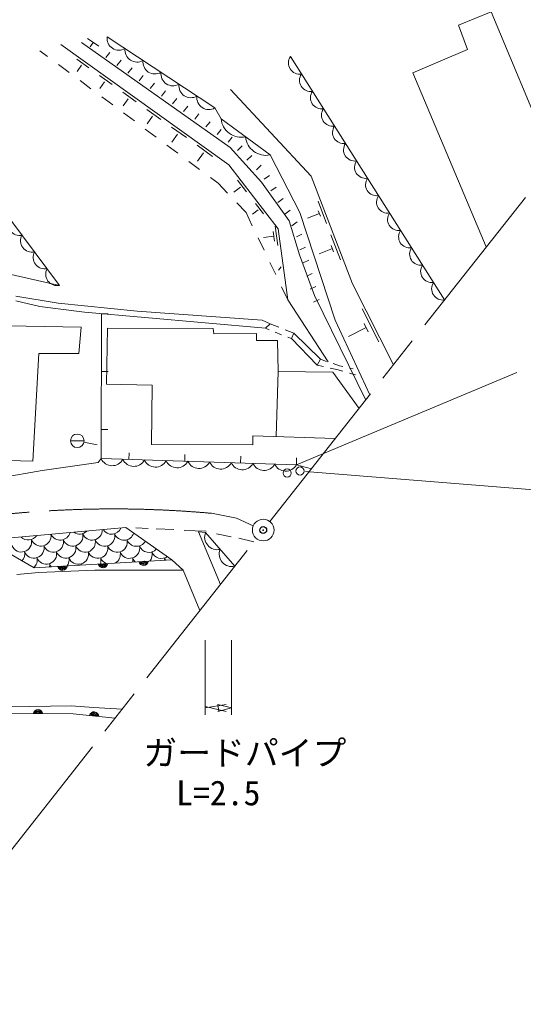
# Model space of a CAD drawing. Units: millimetres, scale not verified. Extents: x 40000 to 680000, y 20000 to 380000.
# Drawn here: x 521320 to 558530, y 267041 to 340226 of the extents above; entities that cross this region are included whole.
import ezdxf
from ezdxf.enums import TextEntityAlignment as Align

# ---------------------------------------------------------------- set-up
doc = ezdxf.new("R2010")
doc.units = ezdxf.units.MM
doc.header["$LTSCALE"] = 1000
doc.header["$PDMODE"] = 32
doc.header["$PDSIZE"] = 500
doc.linetypes.add('CHAIN', pattern=[18.5, 12, -1.5, 3.5, -1.5])
for name, color, linetype, lineweight in [('M-BGD', 7, 'Continuous', 13), ('M-BMK', 2, 'CHAIN', 13), ('M-BMK-SRVR', 3, 'Continuous', 13), ('M-STR-HTXT', 7, 'Continuous', 13), ('M-STR-STRC', 7, 'Continuous', 13), ('M-STR-STRD', 7, 'Continuous', 13)]:
    doc.layers.add(name, color=color, linetype=linetype, lineweight=lineweight)
doc.layers.add('M-OTRS', color=6, linetype='Continuous')
doc.styles.add('ＭＳ ゴシック', font='')
doc.styles.get('ＭＳ ゴシック').set_extended_font_data('MS Gothic')

msp = doc.modelspace()

# ---------------------------------------------------------------- linework, layer by layer
at = {"layer": 'M-BGD'}
for p, q in [((526336, 338840), (527159, 338271)), ((526747, 338555), (526520, 338226)), ((523373, 337525), (522808, 337945)), ((527981, 337816), (527672, 337430)), ((541325, 337506), (552719, 319532)), ((512207, 336681), (524265, 320604)), ((524977, 336331), (524175, 336928)), ((525532, 337312), (526422, 336676)), ((525892, 336876), (525553, 336401)), ((528804, 337247), (528494, 336862)), ((529626, 336679), (529317, 336293)), ((527211, 336112), (528150, 335441)), ((530449, 336110), (530139, 335724)), ((526582, 335137), (525780, 335734)), ((527591, 335652), (527233, 335151)), ((531272, 335541), (530962, 335156)), ((528187, 333943), (527384, 334540)), ((528938, 334878), (529928, 334171)), ((532094, 334973), (531784, 334587)), ((529339, 334392), (528962, 333865)), ((532917, 334404), (532607, 334018)), ((533739, 333835), (533430, 333450)), ((529791, 332749), (528989, 333346)), ((530715, 333608), (531756, 332864)), ((531137, 333097), (530740, 332542)), ((534562, 333267), (534252, 332881)), ((532543, 332302), (533637, 331520)), ((535384, 332698), (535075, 332312)), ((531396, 331556), (530593, 332152)), ((532986, 331765), (532569, 331181)), ((536207, 332129), (535897, 331744)), ((537030, 331561), (536720, 331175)), ((533000, 330362), (532198, 330959)), ((534423, 330958), (535572, 330137)), ((537764, 330916), (537409, 330564)), ((534888, 330394), (534450, 329781)), ((538466, 330204), (538110, 329852)), ((534605, 329168), (533803, 329765)), ((539167, 329491), (538812, 329139)), ((539769, 328730), (539374, 328440)), ((535972, 328151), (535407, 328571)), ((536662, 327425), (535972, 328151)), ((537400, 328387), (538082, 327502)), ((540280, 327871), (539885, 327581)), ((537622, 327853), (537150, 327490)), ((538043, 325975), (537352, 326701)), ((538739, 326648), (539327, 325885)), ((540791, 327012), (540396, 326721)), ((543364, 326818), (543998, 325172)), ((538507, 325005), (538043, 325975)), ((538931, 326188), (538524, 325875)), ((541303, 326152), (540908, 325862)), ((543461, 325911), (542584, 325573)), ((543382, 326116), (543541, 325705)), ((540202, 324974), (540393, 323547)), ((541814, 325293), (541419, 325003)), ((540107, 324235), (539346, 324133)), ((540060, 324592), (540155, 323878)), ((542175, 324392), (541763, 324194)), ((544318, 324340), (545029, 322492)), ((539371, 323201), (538939, 324103)), ((544338, 323552), (544516, 323090)), ((542429, 323425), (542017, 323227)), ((544427, 323321), (543441, 322942)), ((540235, 321397), (539803, 322299)), ((542684, 322458), (542271, 322260)), ((540637, 321967), (540454, 321718)), ((542938, 321491), (542526, 321292)), ((541132, 319525), (540667, 320495)), ((543192, 320524), (542780, 320325)), ((544115, 314942), (541132, 319525)), ((543446, 319556), (543034, 319358)), ((527354, 318511), (527854, 318510)), ((546639, 318860), (547866, 316422)), ((539480, 317430), (539819, 317768)), ((539819, 317768), (540471, 317510)), ((546774, 317782), (547080, 317172)), ((539741, 317325), (539480, 317430)), ((540670, 316954), (540205, 317140)), ((540936, 317326), (541588, 317068)), ((546927, 317477), (545626, 316823)), ((541395, 316664), (541134, 316768)), ((543775, 314605), (543290, 314716)), ((543536, 315137), (544001, 314980)), ((544475, 314820), (544940, 314663)), ((527344, 314227), (527844, 314226)), ((540430, 314246), (540281, 309423)), ((544747, 314382), (544263, 314493)), ((545200, 314256), (544747, 314382)), ((544940, 314663), (545205, 314604)), ((546134, 313996), (545681, 314122)), ((545693, 314494), (545958, 314435)), ((527333, 309944), (527833, 309942)), ((525068, 309118), (526068, 309118)), ((526058, 309016), (527037, 308812)), ((529390, 307737), (529406, 308237)), ((533515, 307607), (533530, 308107)), ((537639, 307478), (537655, 307978)), ((541763, 307349), (541779, 307848)), ((534517, 302379), (536145, 298499))]:
    msp.add_line(p, q, dxfattribs=at)
for points in [[(555799, 323440), (550381, 336312), (554418, 338032), (553751, 339823), (556173, 340805), (560420, 330626), (562073, 331403)], [(527775, 338980), (535743, 333715), (536200, 332907), (539815, 330240)], [(524353, 338401), (536779, 329520), (540430, 324781), (541132, 319525)], [(546886, 312129), (543115, 319849), (541992, 322868), (541219, 325360), (539183, 328239), (536867, 330801), (525880, 338559)], [(536902, 335084), (542869, 328660), (545923, 320727), (548939, 314735)], [(547194, 312520), (544624, 318024), (542027, 325992), (539815, 330240)], [(524265, 320604), (510224, 323763), (500887, 324448)], [(521023, 319800), (524155, 319292), (529997, 318700), (539226, 318022), (539819, 317768)], [(521023, 319462), (522801, 319038), (526103, 318615), (539480, 317430)], [(541763, 307349), (527328, 307802), (527354, 318511)], [(544636, 309275), (538552, 309481), (538534, 308814), (531057, 308849), (531110, 313220), (527740, 313307), (527793, 317441)], [(527793, 317441), (535621, 317423), (535673, 317019), (538815, 317037), (538815, 316528), (540359, 316528), (540430, 314246), (544466, 314194), (546401, 311515)], [(442901, 288139), (444907, 288220), (449479, 288728), (453967, 289405), (462857, 291098), (466836, 292030), (483854, 296856), (496639, 300581), (500195, 301766), (505359, 303206), (510882, 304426), (516789, 305830), (522970, 306931), (527119, 307524)], [(527119, 307524), (527328, 307802), (541763, 307349), (542871, 307035)], [(468360, 287458), (472255, 288728), (476827, 290082), (477758, 290336), (497824, 296517), (504682, 298549), (507476, 299311), (520684, 301936), (528038, 302608), (529164, 302698)], [(529164, 302698), (532568, 300331), (533384, 299565), (534635, 296582)], [(534517, 302379), (535050, 302344), (537206, 299845)], [(481858, 289961), (498016, 295182), (504869, 297028), (507888, 297667), (515985, 299230), (516162, 300508), (520033, 301076), (522377, 299727), (532568, 300331)], [(521107, 299226), (522716, 299396), (526865, 299565), (533384, 299565)], [(528883, 289284), (526780, 289411), (525111, 289535), (514369, 289358), (504070, 287653), (493737, 284883), (493737, 284297)], [(528365, 288626), (525271, 288949), (517068, 288967), (511368, 288434), (503911, 287103), (493737, 284297), (493754, 282593)]]:
    msp.add_lwpolyline(points, dxfattribs=at)
for points in [[(516366, 317684), (525849, 317514), (525679, 315567), (522716, 315567), (522293, 307608), (515858, 307778)], [(541588, 317068), (543536, 315137), (543290, 314716), (541395, 316664)]]:
    msp.add_lwpolyline(points, close=True, dxfattribs=at)
msp.add_circle((525568, 309118), 500, dxfattribs=at)
for centre, radius, start, end in [((528651, 338861), 883, 172.26725, 300.81986), ((529979, 337984), 883, 172.26725, 300.81986), ((542008, 337039), 828, 145.69321, 279.04993), ((531307, 337106), 883, 172.26725, 300.81986), ((532635, 336229), 883, 172.26725, 300.81986), ((542822, 335755), 828, 145.69321, 279.04993), ((533963, 335351), 883, 172.26725, 300.81986), ((535291, 334473), 883, 172.26725, 300.81986), ((543636, 334472), 828, 145.69321, 279.04993), ((544450, 333188), 828, 145.69321, 279.04993), ((537704, 333055), 1512, 185.5885, 281.56693), ((545264, 331904), 828, 145.69321, 279.04993), ((539512, 331721), 1512, 185.5885, 281.56693), ((546078, 330620), 828, 145.69321, 279.04993), ((546892, 329336), 828, 145.69321, 279.04993), ((547705, 328052), 828, 145.69321, 279.04993), ((548519, 326768), 828, 145.69321, 279.04993), ((549333, 325485), 828, 145.69321, 279.04993), ((521297, 325141), 847, 151.07259, 282.6672), ((522224, 323904), 847, 151.07259, 282.6672), ((550147, 324201), 828, 145.69321, 279.04993), ((523152, 322668), 847, 151.07259, 282.6672), ((550961, 322917), 828, 145.69321, 279.04993), ((551775, 321633), 828, 145.69321, 279.04993), ((524079, 321431), 847, 151.07259, 282.6672), ((552589, 320349), 828, 145.69321, 279.04993), ((528142, 308170), 894, 204.34471, 332.06096), ((529746, 308120), 894, 204.34471, 332.06096), ((531350, 308069), 894, 204.34471, 332.06096), ((532954, 308019), 894, 204.34471, 332.06096), ((534558, 307969), 894, 204.34471, 332.06096), ((536162, 307918), 894, 204.34471, 332.06096), ((537766, 307868), 894, 204.34471, 332.06096), ((539370, 307818), 894, 204.34471, 332.06096), ((540974, 307767), 894, 204.34471, 332.06096), ((524310, 302532), 752, 205.7634, 344.6813), ((525233, 302084), 752, 201.06958, 13.16985), ((525744, 302974), 752, 234.88242, 315.56228), ((526666, 302525), 752, 201.06958, 1.96778), ((528100, 302967), 752, 213.13412, 336.55972), ((529023, 302519), 752, 201.06958, 342.8007), ((535915, 302001), 931, 158.35951, 283.23092), ((521443, 301649), 752, 201.06958, 13.16985), ((521954, 302539), 752, 225.38685, 325.05784), ((522877, 302090), 752, 201.06958, 8.6886), ((523799, 301642), 752, 201.06958, 13.16985), ((526156, 301636), 752, 201.06958, 13.16985), ((527589, 302077), 752, 201.06958, 13.16985), ((528512, 301629), 752, 201.06958, 13.16985), ((529946, 302070), 752, 201.06958, 330.43258), ((520932, 300759), 752, 316.70455, 13.16985), ((522366, 301201), 752, 201.06958, 13.16985), ((523289, 300752), 752, 201.06958, 13.16985), ((524722, 301194), 752, 201.06958, 13.16985), ((525645, 300746), 752, 201.06958, 13.16985), ((527079, 301187), 752, 201.06958, 13.16985), ((528001, 300739), 752, 299.02666, 13.16985), ((529435, 301181), 752, 201.06958, 13.16985), ((530868, 301622), 752, 201.06958, 318.30918), ((530358, 300732), 752, 318.36723, 13.16985), ((531791, 301174), 752, 201.06958, 305.86151), ((536993, 300751), 931, 158.35951, 283.23092), ((521855, 300311), 752, 310.98477, 13.16985), ((524211, 300304), 752, 324.91563, 13.16985), ((526568, 300298), 752, 338.04955, 13.16985), ((528001, 300739), 752, 201.06958, 247.75308), ((530358, 300732), 752, 201.06958, 228.4125), ((528924, 300291), 752, 349.86749, 13.16985), ((530464, 300260), 354, 192.18728, 354.59246), ((530464, 300260), 283, 194.41132, 352.36842), ((530464, 300260), 212, 198.15764, 348.62209), ((530464, 300260), 142, 205.86937, 340.91036), ((530464, 300260), 100, 216.18703, 330.5927), ((530464, 300260), 100, 216.18703, 330.5927), ((532714, 300726), 752, 201.06958, 214.26824), ((531281, 300284), 752, 1.11713, 13.16985), ((524211, 300304), 752, 201.06958, 221.8641), ((522778, 299863), 752, 354.84397, 13.16985), ((524475, 299906), 354, 192.18728, 354.59246), ((524475, 299906), 283, 194.41132, 352.36842), ((524475, 299906), 212, 198.15764, 348.62209), ((524475, 299906), 142, 205.86937, 340.91036), ((524475, 299906), 100, 216.18703, 330.5927), ((524475, 299906), 100, 216.18703, 330.5927), ((526568, 300298), 752, 201.06958, 208.73018), ((525134, 299856), 752, 6.00157, 13.16985), ((527469, 300083), 354, 192.18728, 354.59246), ((527469, 300083), 283, 194.41132, 352.36842), ((527469, 300083), 212, 198.15764, 348.62209), ((527469, 300083), 142, 205.86937, 340.91036), ((527469, 300083), 100, 216.18703, 330.5927), ((527469, 300083), 100, 216.18703, 330.5927), ((522669, 288901), 354, 8.67339, 171.07857), ((522669, 288901), 283, 10.89743, 168.85453), ((522669, 288901), 212, 14.64376, 165.10821), ((526812, 288734), 354, 2.83327, 165.23845), ((522669, 288901), 142, 22.35549, 157.39648), ((522669, 288901), 100, 32.67315, 147.07882), ((522669, 288901), 100, 32.67315, 147.07882), ((526812, 288734), 283, 5.05731, 163.01441), ((526812, 288734), 212, 8.80363, 159.26808), ((526812, 288734), 142, 16.51536, 151.55635), ((526812, 288734), 100, 26.83302, 141.23869), ((526812, 288734), 100, 26.83302, 141.23869)]:
    msp.add_arc(centre, radius, start, end, dxfattribs=at)
at = {"layer": 'M-BMK'}
for p, q in [((539810, 303151), (564162, 334053)), ((496355, 248004), (538820, 301894))]:
    msp.add_line(p, q, dxfattribs=at)
msp.add_lwpolyline([(535487, 303760), (537326, 303392), (538582, 302843)], dxfattribs=at)
msp.add_arc((528236, 222759), 81325, 84.88464, 106.34445, dxfattribs=at)
at = {"layer": 'M-BMK-SRVR'}
msp.add_circle((539315, 302522), 800, dxfattribs=at)
at = {"layer": 'M-OTRS'}
msp.add_point((539315, 302522), dxfattribs=at)
at = {"layer": 'M-STR-HTXT'}
for p, q in [((535032, 294387), (535032, 288873)), ((536967, 294387), (536967, 288873)), ((535032, 289373), (536567, 289623)), ((535032, 289473), (536567, 289123)), ((536032, 289123), (535967, 289623)), ((536967, 289373), (535967, 289623)), ((536967, 289373), (535967, 289123))]:
    msp.add_line(p, q, dxfattribs=at)
at = {"layer": 'M-STR-STRC'}
for p, q in [((541763, 307349), (558061, 314165)), ((559943, 305433), (542436, 306854)), ((535050, 302344), (537206, 299845))]:
    msp.add_line(p, q, dxfattribs=at)
for centre in [(541082, 306734), (542032, 306885)]:
    msp.add_circle(centre, 305, dxfattribs=at)
at = {"layer": 'M-STR-STRD'}
for p, q in [((529892, 302681), (530815, 302637)), ((531392, 302601), (532697, 302557)), ((533469, 302495), (535085, 302437)), ((535866, 302233), (536941, 302029)), ((537500, 301931), (538630, 301652))]:
    msp.add_line(p, q, dxfattribs=at)

# ---------------------------------------------------------------- texts
at = {"layer": 'M-STR-HTXT', "style": 'ＭＳ ゴシック'}
for s, p in [('ガードパイプ', (537953, 284585)), ('L=2.5', (535991, 281632))]:
    msp.add_text(s, height=1833, dxfattribs=at).set_placement(p, align=Align.BOTTOM_CENTER)

doc.saveas('drawing.dxf')
